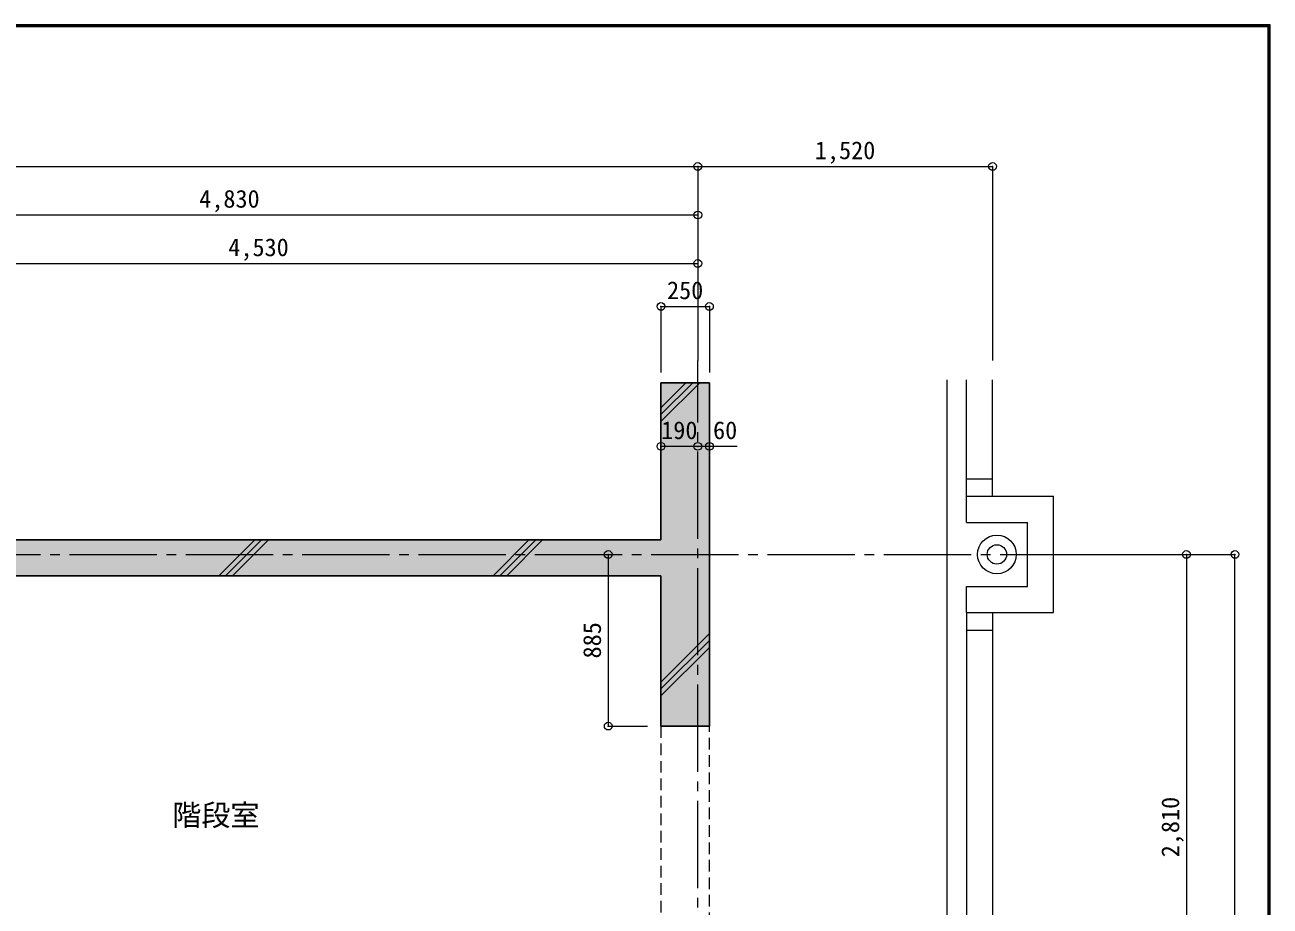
# Model space of a CAD drawing. Units: millimetres at full size, sheet at 1:50. Extents: x -9674 to 9699, y -6794 to 6791.
# Drawn here: x 3277 to 9699, y 2249 to 6791 of the extents above; entities that cross this region are included whole.
import ezdxf
from ezdxf.enums import TextEntityAlignment as Align

# ---------------------------------------------------------------- set-up
doc = ezdxf.new("R2010")
doc.units = ezdxf.units.MM
doc.header["$LTSCALE"] = 50
doc.header["$PDMODE"] = 32
doc.header["$PDSIZE"] = 40
doc.linetypes.add('CHAIN2', pattern=[12, 9, -1, 1, -1])
doc.linetypes.add('DASHED1', pattern=[1.8, 1.2, -0.6])
for name, color, linetype, lineweight in [('0-0_図面枠', 7, 'Continuous', 9), ('1-0_芯', 7, 'CHAIN2', 9), ('1-1_躯体', 2, 'Continuous', 25), ('1-6_ﾊﾞﾙｺﾆｰ・階段', 7, 'Continuous', 9), ('1-8_ハッチ', 4, 'Continuous', 9), ('1-A_文字', 7, 'Continuous', 9), ('1-B_寸法', 7, 'Continuous', 9), ('1-C_梁', 7, 'DASHED1', 9)]:
    doc.layers.add(name, color=color, linetype=linetype, lineweight=lineweight)
doc.layers.add('4-0', color=1, linetype='Continuous')
doc.styles.add('ＭＳ ゴシック', font='')
doc.styles.get('ＭＳ ゴシック').set_extended_font_data('MS Gothic')

msp = doc.modelspace()

# ---------------------------------------------------------------- linework, layer by layer
at = {"layer": '0-0_図面枠'}
for p, q in [((9697.16, 6789.66), (-9672.16, 6789.66)), ((9695.4, 6787.9), (-9670.4, 6787.9)), ((-9668.64, 6786.14), (9693.64, 6786.14)), ((9691.87, 6784.38), (-9666.87, 6784.38)), ((9690.11, 6782.61), (-9665.11, 6782.61)), ((9688.35, 6780.85), (-9663.35, 6780.85)), ((9688.35, -6783.35), (9688.35, 6780.85)), ((9690.11, -6785.11), (9690.11, 6782.61)), ((9691.87, -6786.88), (9691.87, 6784.38)), ((9693.64, 6786.14), (9693.64, -6788.64)), ((9695.4, -6790.4), (9695.4, 6787.9)), ((9697.16, -6792.16), (9697.16, 6789.66))]:
    msp.add_line(p, q, dxfattribs=at)
msp.add_lwpolyline([(9698.92, -6793.93), (9698.92, 6791.43), (-9673.92, 6791.43)], dxfattribs=at)
at = {"layer": '1-0_芯'}
for p, q in [((6747.5, -3658.14), (6747.5, 5061.86)), ((-8492.5, 4061.86), (8517.5, 4061.86))]:
    msp.add_line(p, q, dxfattribs=at)
at = {"layer": '1-1_躯体'}
for p, q in [((6807.5, 4946.86), (6557.5, 4946.86)), ((6557.5, 4136.86), (6557.5, 4946.86)), ((6807.5, 3176.86), (6807.5, 4946.86)), ((2107.5, 4136.86), (6557.5, 4136.86)), ((6557.5, 3176.86), (6557.5, 3951.86)), ((6557.5, 3176.86), (6807.5, 3176.86))]:
    msp.add_line(p, q, dxfattribs=at)
msp.add_lwpolyline([(2307.5, 1341.86), (2307.5, 3951.86), (6557.5, 3951.86)], dxfattribs=at)
at = {"layer": '1-6_ﾊﾞﾙｺﾆｰ・階段', "color": 4}
msp.add_line((8032.5, 4961.86), (8032.5, -981.13), dxfattribs=at)
at = {"layer": '1-6_ﾊﾞﾙｺﾆｰ・階段'}
for p, q in [((8267.5, 4361.86), (8267.5, 4961.86)), ((8132.5, 4451.86), (8267.5, 4451.86)), ((8132.5, 4361.86), (8582.5, 4361.86)), ((8582.5, 3761.86), (8582.5, 4361.86)), ((8132.5, 4226.86), (8447.5, 4226.86)), ((8132.5, 3761.86), (8132.5, 3896.86)), ((8132.5, 3761.86), (8582.5, 3761.86)), ((8132.5, 3761.86), (8132.5, -950.07)), ((8267.5, 3761.86), (8267.5, -908.14)), ((8132.5, 3671.86), (8267.5, 3671.86))]:
    msp.add_line(p, q, dxfattribs=at)
for points in [[(8132.5, 4226.86), (8132.5, 4361.86), (8132.5, 4961.86)], [(8132.5, 3896.86), (8447.5, 3896.86), (8447.5, 4226.86)]]:
    msp.add_lwpolyline(points, dxfattribs=at)
at = {"layer": '1-6_ﾊﾞﾙｺﾆｰ・階段', "color": 4}
msp.add_circle((8290, 4061.86), 100, dxfattribs=at)
at = {"layer": '1-6_ﾊﾞﾙｺﾆｰ・階段'}
msp.add_circle((8290, 4061.86), 50, dxfattribs=at)
at = {"layer": '1-8_ハッチ'}
for p, q in [((6557.5, 4747.08), (6757.27, 4946.86)), ((6557.5, 4782.44), (6721.92, 4946.86)), ((6557.5, 4817.79), (6686.56, 4946.86)), ((4277.35, 3951.86), (4462.35, 4136.86)), ((4312.7, 3951.86), (4497.7, 4136.86)), ((4348.06, 3951.86), (4533.06, 4136.86)), ((5691.56, 3951.86), (5876.56, 4136.86)), ((5726.92, 3951.86), (5911.92, 4136.86)), ((5762.27, 3951.86), (5947.27, 4136.86)), ((6557.5, 3403.58), (6807.5, 3653.58)), ((6557.5, 3368.23), (6807.5, 3618.23)), ((6557.5, 3332.87), (6807.5, 3582.87))]:
    msp.add_line(p, q, dxfattribs=at)
at = {"layer": '1-B_寸法'}
for p, q in [((-6752.5, 6061.86), (6747.5, 6061.86)), ((6747.5, 6061.86), (6747.5, 5061.86)), ((6747.5, 6061.86), (8267.5, 6061.86)), ((8267.5, 6061.86), (8267.5, 5061.86)), ((1917.5, 5811.86), (6747.5, 5811.86)), ((2217.5, 5561.86), (6747.5, 5561.86)), ((6557.5, 5340.26), (6807.5, 5340.26)), ((6557.5, 5340.26), (6557.5, 5000.07)), ((6807.5, 5340.26), (6807.5, 5000.07)), ((6747.5, 4618.87), (6557.5, 4618.87)), ((6950.99, 4618.87), (6747.5, 4618.87)), ((6285.59, 4061.86), (6285.59, 3176.86)), ((8517.5, 4061.86), (9517.5, 4061.86)), ((9267.5, 4061.86), (9267.5, 1251.86)), ((9517.5, -2908.14), (9517.5, 4061.86)), ((6285.59, 3176.86), (6488.35, 3176.86))]:
    msp.add_line(p, q, dxfattribs=at)
at = {"layer": '1-B_寸法', "color": 3}
for p in [(6747.5, 6061.86), (8267.5, 6061.86), (6747.5, 5811.86), (6747.5, 5561.86), (6557.5, 5340.26), (6807.5, 5340.26), (6557.5, 4618.87), (6747.5, 4618.87), (6807.5, 4618.87), (6285.59, 4061.86), (9267.5, 4061.86), (9517.5, 4061.86), (6285.59, 3176.86)]:
    msp.add_point(p, dxfattribs=at)
at = {"layer": '1-C_梁'}
for p, q in [((6557.5, 3176.86), (6557.5, 1697.09)), ((6807.5, 1796.86), (6807.5, 3176.86))]:
    msp.add_line(p, q, dxfattribs=at)
at = {"layer": '4-0'}
for points in [[(6557.5, 3176.86), (6807.5, 3176.86), (6807.5, 4946.86)], [(6557.5, 3176.86), (6807.5, 4946.86), (6557.5, 4946.86)], [(2107.81, 4136.86), (2307.5, 3951.86), (6557.5, 4136.86), (6557.5, 3951.86)]]:
    msp.add_solid(points, dxfattribs=at)

# ---------------------------------------------------------------- texts
at = {"layer": '1-A_文字', "style": 'ＭＳ ゴシック'}
msp.add_text('階段室', height=110, dxfattribs=at).set_placement((4037.16, 2629.85), align=Align.BOTTOM_LEFT)
at = {"layer": '1-B_寸法', "style": 'ＭＳ ゴシック'}
for s, p in [('1,520', (7351.25, 6071.86)), ('4,830', (4176.25, 5821.86)), ('4,530', (4326.25, 5571.86)), ('250', (6588.75, 5350.26)), ('190', (6558.75, 4628.87)), ('60', (6826.21, 4628.87))]:
    msp.add_text(s, height=91.64, dxfattribs=at).set_placement(p, align=Align.BOTTOM_LEFT)
for s, p in [('885', (6275.59, 3525.61)), ('2,810', (9257.5, 2500.61))]:
    msp.add_text(s, height=91.64, rotation=90, dxfattribs=at).set_placement(p, align=Align.BOTTOM_LEFT)

doc.saveas('drawing.dxf')
